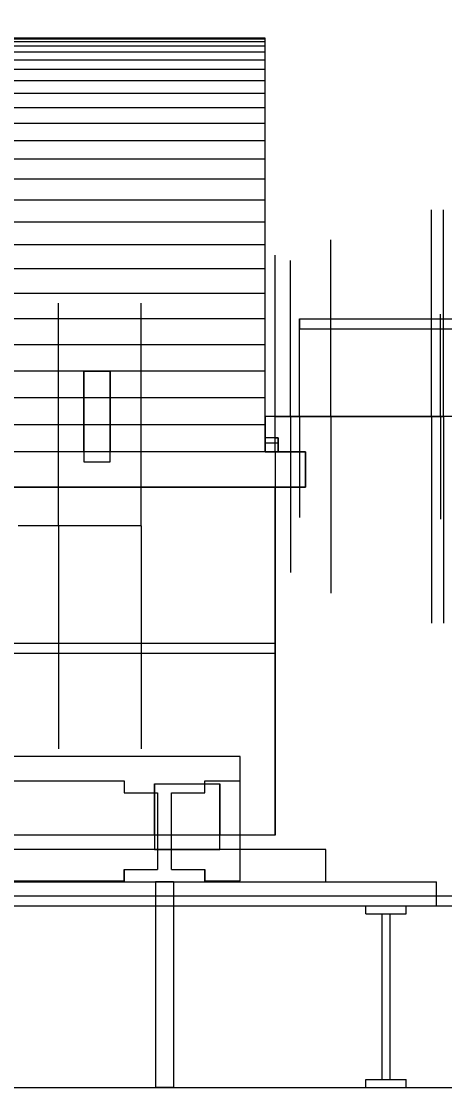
# Model space of a CAD drawing. Header units: millimetres. Extents: x -191664 to 191490, y -197311 to 10263.
# Drawn here: x 1098 to 1518, y -118145 to -117083 of the extents above; entities that cross this region are included whole.
import ezdxf

# ---------------------------------------------------------------- set-up
doc = ezdxf.new("R2010")
doc.units = ezdxf.units.MM
for name, color, linetype, lineweight in [('COTAS_O', 1, 'Continuous', 0), ('COTAS_R', 1, 'Continuous', 0), ('DET_briquetadora_frontal', 7, 'Continuous', 0), ('R15_COTAS_TRANSPORTE_P', 1, 'Continuous', 0)]:
    doc.layers.add(name, color=color, linetype=linetype, lineweight=lineweight)
doc.dimstyles.new('PLANTA_20', dxfattribs={"dimtxt": 50, "dimasz": 30, "dimexe": 30, "dimexo": 16, "dimgap": 20, "dimtad": 1, "dimtih": 1, "dimtoh": 1, "dimdec": 1, "dimzin": 0, "dimdsep": 46, "dimcen": 0.09, "dimadec": 0, "dimazin": 0, "dimtfac": 1, "dimtdec": 4, "dimtofl": 0, "dimtmove": 0, "dimatfit": 3, "dimfxl": 1, "dimtolj": 1, "dimtzin": 0, "dimarcsym": 0})

# ---------------------------------------------------------------- blocks, each defined once
blk = doc.blocks.new('*D83')
at = {"layer": 'COTAS_O', "color": 0, "lineweight": -2, "transparency": 16777216}
for p, q in [((506, -116900), (1120, -116900)), ((1090, -119170), (1090, -116930)), ((506, -119200), (1120, -119200))]:
    blk.add_line(p, q, dxfattribs=at)
at = {"layer": 'COTAS_O', "color": 0, "transparency": 16777216}
for points in [[(1085, -116930), (1095, -116930), (1090, -116900)], [(1085, -119170), (1095, -119170), (1090, -119200)]]:
    blk.add_solid(points, dxfattribs=at)
at = {"layer": 'Defpoints', "color": 0, "transparency": 16777216}
for p in [(490, -116900), (1090, -116900), (490, -119200)]:
    blk.add_point(p, dxfattribs=at)
blk = doc.blocks.new('*D84')
at = {"layer": 'COTAS_R', "color": 0, "lineweight": -2, "transparency": 16777216}
for p, q in [((506, -116532.75), (1620, -116532.75)), ((1590, -119170), (1590, -116562.75)), ((506, -119200), (1620, -119200))]:
    blk.add_line(p, q, dxfattribs=at)
at = {"layer": 'COTAS_R', "color": 0, "transparency": 16777216}
for points in [[(1585, -116562.75), (1595, -116562.75), (1590, -116532.75)], [(1585, -119170), (1595, -119170), (1590, -119200)]]:
    blk.add_solid(points, dxfattribs=at)
at = {"layer": 'Defpoints', "color": 0, "transparency": 16777216}
for p in [(490, -116532.75), (1590, -116532.75), (490, -119200)]:
    blk.add_point(p, dxfattribs=at)
blk = doc.blocks.new('*D131')
at = {"layer": 'Defpoints', "color": 0, "transparency": 16777216}
for p in [(1100, -183968.1), (1139.8, -184162.7), (1104.6, -184212), (1304.6, -184212), (1304.6, -184212)]:
    blk.add_point(p, dxfattribs=at)
at = {"layer": 'R15_COTAS_TRANSPORTE_P', "color": 0, "lineweight": -2, "transparency": 16777216}
blk.add_arc((1304.6, -184212), 172, 140.0034, 169.9966, dxfattribs=at)
at = {"layer": 'R15_COTAS_TRANSPORTE_P', "color": 0, "transparency": 16777216}
for points in [[(1169.3, -184097.9), (1176.3, -184105), (1194, -184080.2)], [(1140.2, -184182.6), (1130.2, -184181.7), (1132.6, -184212)]]:
    blk.add_solid(points, dxfattribs=at)
blk = doc.blocks.new('*D133')
at = {"layer": 'Defpoints', "color": 0, "transparency": 16777216}
for p in [(439.7, -194148), (217.9, -194406.1), (-500, -194490), (-500, -194490), (500, -194490)]:
    blk.add_point(p, dxfattribs=at)
at = {"layer": 'R15_COTAS_TRANSPORTE_P', "color": 0, "lineweight": -2, "transparency": 16777216}
blk.add_arc((-500, -194490), 722.8, 2.3783, 17.6217, dxfattribs=at)
at = {"layer": 'R15_COTAS_TRANSPORTE_P', "color": 0, "transparency": 16777216}
for points in [[(184.1, -194272.8), (193.6, -194269.6), (179.2, -194242.8)], [(227.1, -194459.9), (217.2, -194460.1), (222.8, -194490)]]:
    blk.add_solid(points, dxfattribs=at)

msp = doc.modelspace()

# ---------------------------------------------------------------- linework, layer by layer
at = {"layer": 'DET_briquetadora_frontal', "color": 117, "true_color": 0x28865c}
for p, q in [((1340, -117100), (565, -117100)), ((1340, -117100.88), (565, -117100.88)), ((1340, -117100.88), (1340, -117100)), ((1340, -117103.51), (1340, -117100.88)), ((1340, -117107.88), (565, -117107.88)), ((1340, -117103.51), (1070, -117103.51)), ((1340, -117107.88), (1340, -117103.51)), ((1340, -117113.97), (1340, -117107.88)), ((1340, -117113.97), (565, -117113.97)), ((1340, -117121.76), (565, -117121.76)), ((1340, -117121.76), (1340, -117113.97)), ((1340, -117131.21), (1340, -117121.76)), ((1340, -117131.21), (565, -117131.21)), ((1340, -117142.28), (1340, -117131.21)), ((1340, -117142.28), (565, -117142.28)), ((1340, -117154.93), (1340, -117142.28)), ((1340, -117154.93), (565, -117154.93)), ((1340, -117169.1), (1340, -117154.93)), ((1340, -117169.1), (565, -117169.1)), ((1340, -117184.73), (1340, -117169.1)), ((1340, -117184.73), (565, -117184.73)), ((1340, -117201.75), (1340, -117184.73)), ((1340, -117201.75), (565, -117201.75)), ((1340, -117220.09), (1340, -117201.75)), ((1340, -117220.09), (565, -117220.09)), ((1340, -117239.67), (1340, -117220.09)), ((1340, -117239.67), (565, -117239.67)), ((1340, -117260.41), (1340, -117239.67)), ((1340, -117260.41), (565, -117260.41)), ((1340, -117282.22), (1340, -117260.41)), ((1340, -117282.22), (565, -117282.22)), ((1340, -117305), (1340, -117282.22)), ((1340, -117301.1), (1340, -117300)), ((1340, -117304.39), (1340, -117301.1)), ((1405, -117301.1), (1405, -117300)), ((1405, -117304.39), (1405, -117301.1)), ((1340, -117305), (565, -117305)), ((1340, -117309.82), (1340, -117304.39)), ((1340, -117328.66), (1340, -117305)), ((1340, -117317.33), (1340, -117309.82)), ((1405, -117309.82), (1405, -117304.39)), ((1405, -117317.33), (1405, -117309.82)), ((1340, -117326.82), (1340, -117317.33)), ((1350, -117316.17), (1350, -117315)), ((1350, -117319.65), (1350, -117316.17)), ((1350, -117325.4), (1350, -117319.65)), ((1405, -117316.17), (1405, -117315)), ((1405, -117319.65), (1405, -117316.17)), ((1405, -117326.82), (1405, -117317.33)), ((1405, -117325.4), (1405, -117319.65)), ((1340, -117328.66), (565, -117328.66)), ((1340, -117338.18), (1340, -117326.82)), ((1340, -117353.1), (1340, -117328.66)), ((1350, -117333.33), (1350, -117325.4)), ((1350, -117343.32), (1350, -117333.33)), ((1405, -117333.33), (1405, -117325.4)), ((1405, -117338.18), (1405, -117326.82)), ((1405, -117343.32), (1405, -117333.33)), ((1340, -117351.26), (1340, -117338.18)), ((1350, -117355.24), (1350, -117343.32)), ((1405, -117351.26), (1405, -117338.18)), ((1405, -117355.24), (1405, -117343.32)), ((1340, -117353.1), (565, -117353.1)), ((1340, -117365.89), (1340, -117351.26)), ((1340, -117378.21), (1340, -117353.1)), ((1350, -117368.9), (1350, -117355.24)), ((1405, -117365.89), (1405, -117351.26)), ((1405, -117368.9), (1405, -117355.24)), ((1340, -117381.89), (1340, -117365.89)), ((1405, -117381.89), (1405, -117365.89)), ((1340, -117378.21), (565, -117378.21)), ((1340, -117403.88), (1340, -117378.21)), ((1350, -117384.11), (1350, -117368.9)), ((1405, -117384.11), (1405, -117368.9)), ((1340, -117399.07), (1340, -117381.89)), ((1350, -117400.64), (1350, -117384.11)), ((1405, -117399.07), (1405, -117381.89)), ((1405, -117400.64), (1405, -117384.11)), ((1340, -117417.2), (1340, -117399.07)), ((1405, -117417.2), (1405, -117399.07)), ((1340, -117403.88), (565, -117403.88)), ((1340, -117430.01), (1340, -117403.88)), ((1350, -117418.26), (1350, -117400.64)), ((1405, -117418.26), (1405, -117400.64)), ((1340, -117436.06), (1340, -117417.2)), ((1350, -117436.71), (1350, -117418.26)), ((1405, -117436.06), (1405, -117417.2)), ((1405, -117436.71), (1405, -117418.26)), ((1340, -117430.01), (565, -117430.01)), ((1160, -117430.01), (696, -117430.01)), ((1160, -117430.01), (1160, -117430)), ((1160, -117430), (1186, -117430)), ((1160, -117430), (1160, -117520)), ((1160, -117456.48), (1160, -117430.01)), ((1186, -117430), (1186, -117430.01)), ((1186, -117520), (1186, -117430)), ((1186, -117430.01), (1186, -117456.48)), ((1340, -117430.01), (1186, -117430.01)), ((1340, -117456.48), (1340, -117430.01)), ((1340, -117455.41), (1340, -117436.06)), ((1350, -117455.71), (1350, -117436.71)), ((1405, -117455.41), (1405, -117436.06)), ((1405, -117455.71), (1405, -117436.71)), ((1340, -117456.48), (565, -117456.48)), ((1160, -117456.48), (696, -117456.48)), ((1160, -117483.18), (1160, -117456.48)), ((1186, -117456.48), (1186, -117483.18)), ((1340, -117456.48), (1186, -117456.48)), ((1340, -117475), (1340, -117455.41)), ((1340, -117483.18), (1340, -117456.48)), ((1350, -117475), (1350, -117455.71)), ((1405, -117475), (1405, -117455.41)), ((1405, -117475), (1405, -117455.71)), ((1340, -117483.18), (565, -117483.18)), ((1160, -117483.18), (696, -117483.18)), ((1160, -117510), (1160, -117483.18)), ((1186, -117483.18), (1186, -117510)), ((1340, -117483.18), (1186, -117483.18)), ((1405, -117475), (1340, -117475)), ((1340, -117475), (1340, -117478.78)), ((1340, -117480.03), (1340, -117475)), ((1340, -117478.78), (1340, -117482.56)), ((1340, -117485.06), (1340, -117480.03)), ((1340, -117482.56), (1340, -117486.34)), ((1340, -117510), (1340, -117483.18)), ((1350, -117478.01), (1350, -117475)), ((1350, -117475), (1405, -117475)), ((1350, -117481.02), (1350, -117478.01)), ((1350, -117484.02), (1350, -117481.02)), ((1350, -117487.02), (1350, -117484.02)), ((1405, -117475), (1405, -117494.29)), ((1405, -117475), (1405, -117494.59)), ((1340, -117490.08), (1340, -117485.06)), ((1340, -117486.34), (1340, -117490.11)), ((1340, -117495.09), (1340, -117490.08)), ((1340, -117490.11), (1340, -117493.88)), ((1340, -117493.88), (1340, -117497.64)), ((1350, -117490.02), (1350, -117487.02)), ((1350, -117493.01), (1350, -117490.02)), ((1350, -117496), (1350, -117493.01)), ((1405, -117494.29), (1405, -117513.29)), ((1405, -117494.59), (1405, -117513.94)), ((1340, -117500.08), (1340, -117495.09)), ((1340, -117496), (1340, -117510)), ((1353, -117496), (1340, -117496)), ((1340, -117497.64), (1340, -117501.38)), ((1340, -117505.05), (1340, -117500.08)), ((1340, -117501.38), (1340, -117510)), ((1353, -117501.38), (1340, -117501.38)), ((1340, -117510), (1340, -117505.05)), ((1350, -117496), (1353, -117496)), ((1350, -117510), (1350, -117496)), ((1353, -117496), (1353, -117498.01)), ((1353, -117510), (1353, -117496)), ((1353, -117498.01), (1353, -117500.02)), ((1353, -117500.02), (1353, -117502.03)), ((1353, -117502.62), (1353, -117501.38)), ((1353, -117510), (1353, -117501.38)), ((1353, -117502.03), (1353, -117504.03)), ((1353, -117503.85), (1353, -117502.62)), ((1353, -117505.08), (1353, -117503.85)), ((1353, -117504.03), (1353, -117506.02)), ((1353, -117506.32), (1353, -117505.08)), ((1380, -117510), (520, -117510)), ((1340, -117510), (565, -117510)), ((1160, -117510), (696, -117510)), ((1160, -117510), (1160, -117520)), ((1380, -117510), (1186, -117510)), ((1340, -117510), (1186, -117510)), ((1186, -117520), (1186, -117510)), ((1340, -117510), (1353, -117510)), ((1380, -117510), (1340, -117510)), ((1353, -117510), (1350, -117510)), ((1350, -117510), (1350, -117528.85)), ((1353, -117506.02), (1353, -117508.01)), ((1353, -117507.55), (1353, -117506.32)), ((1353, -117508.77), (1353, -117507.55)), ((1353, -117508.01), (1353, -117510)), ((1353, -117510), (1353, -117508.77)), ((1353, -117510), (1380, -117510)), ((1380, -117510), (1380, -117515.13)), ((1380, -117545), (1380, -117510)), ((1380, -117515.13), (1380, -117520.23)), ((1405, -117513.29), (1405, -117531.74)), ((1405, -117513.94), (1405, -117532.8)), ((1160, -117520), (1186, -117520)), ((1380, -117520.23), (1380, -117525.28)), ((1380, -117525.28), (1380, -117530.29)), ((1350, -117528.85), (1350, -117546.9)), ((1380, -117530.29), (1380, -117535.25)), ((1380, -117535.25), (1380, -117540.15)), ((1405, -117531.74), (1405, -117549.36)), ((1405, -117532.8), (1405, -117550.93)), ((520, -117545), (1380, -117545)), ((1350, -117545), (545, -117545)), ((1380, -117545), (1350, -117545)), ((1350, -117545), (1350, -117562.25)), ((1350, -117700), (1350, -117545)), ((1350, -117545), (1350, -117710)), ((1350, -117546.9), (1350, -117563.86)), ((1380, -117540.15), (1380, -117545)), ((1405, -117549.36), (1405, -117565.89)), ((1405, -117550.93), (1405, -117568.11)), ((1350, -117562.25), (1350, -117578.43)), ((1350, -117563.86), (1350, -117579.48)), ((1405, -117565.89), (1405, -117581.1)), ((1405, -117568.11), (1405, -117584.11)), ((1350, -117578.43), (1350, -117593.35)), ((1350, -117579.48), (1350, -117593.53)), ((1405, -117581.1), (1405, -117594.76)), ((1405, -117584.11), (1405, -117598.74)), ((1350, -117593.35), (1350, -117606.84)), ((1350, -117593.53), (1350, -117605.8)), ((1405, -117594.76), (1405, -117606.68)), ((1405, -117598.74), (1405, -117611.82)), ((1350, -117605.8), (1350, -117616.1)), ((1350, -117606.84), (1350, -117618.71)), ((1405, -117606.68), (1405, -117616.67)), ((1405, -117611.82), (1405, -117623.18)), ((1350, -117616.1), (1350, -117624.27)), ((1350, -117618.71), (1350, -117628.84)), ((1405, -117616.67), (1405, -117624.6)), ((1350, -117624.27), (1350, -117630.2)), ((1350, -117628.84), (1350, -117637.1)), ((1350, -117630.2), (1350, -117633.8)), ((1405, -117623.18), (1405, -117632.67)), ((1405, -117624.6), (1405, -117630.35)), ((1405, -117630.35), (1405, -117633.83)), ((1405, -117632.67), (1405, -117640.18)), ((1350, -117633.8), (1350, -117635)), ((1350, -117637.1), (1350, -117643.38)), ((1350, -117643.38), (1350, -117647.61)), ((1405, -117633.83), (1405, -117635)), ((1405, -117640.18), (1405, -117645.61)), ((1350, -117647.61), (1350, -117649.73)), ((1405, -117645.61), (1405, -117648.9)), ((1405, -117648.9), (1405, -117650)), ((1350, -117700), (545, -117700)), ((1350, -117890), (1350, -117700)), ((1350, -117710), (545, -117710)), ((1350, -117710), (1350, -117890)), ((1230, -117839), (1295, -117839)), ((1230, -117890), (1230, -117839)), ((1230, -117839), (1230, -117904)), ((1295, -117839), (1295, -117890)), ((1295, -117904), (1295, -117839)), ((1350, -117890), (545, -117890)), ((1230, -117890), (650, -117890)), ((1295, -117890), (1230, -117890)), ((1230, -117890), (1230, -117904)), ((1350, -117890), (1295, -117890)), ((1295, -117904), (1295, -117890)), ((1400, -117904), (490, -117904)), ((1230, -117904), (1295, -117904)), ((1400, -117936), (1400, -117904)), ((490, -117936), (1400, -117936))]:
    msp.add_line(p, q, dxfattribs=at)
at = {"layer": 'DET_briquetadora_frontal', "color": 9, "true_color": 0xb9c3c2}
for p, q in [((1505, -117272.09), (1505, -117270.23)), ((1505, -117275.78), (1505, -117272.09)), ((1517, -117272.09), (1517, -117270.23)), ((1517, -117275.78), (1517, -117272.09)), ((1505, -117281.27), (1505, -117275.78)), ((1505, -117288.53), (1505, -117281.27)), ((1517, -117281.27), (1517, -117275.78)), ((1517, -117288.53), (1517, -117281.27)), ((1505, -117297.46), (1505, -117288.53)), ((1517, -117297.46), (1517, -117288.53)), ((1505, -117308.01), (1505, -117297.46)), ((1517, -117308.01), (1517, -117297.46)), ((1505, -117320.07), (1505, -117308.01)), ((1517, -117320.07), (1517, -117308.01)), ((1365, -117322.75), (1365, -117320.31)), ((1365, -117327.59), (1365, -117322.75)), ((1505, -117333.53), (1505, -117320.07)), ((1505, -117322.75), (1505, -117320.31)), ((1505, -117327.59), (1505, -117322.75)), ((1517, -117318.82), (1517, -117316.31)), ((1517, -117323.78), (1517, -117318.82)), ((1517, -117333.53), (1517, -117320.07)), ((1517, -117331.13), (1517, -117323.78)), ((1365, -117334.75), (1365, -117327.59)), ((1365, -117344.13), (1365, -117334.75)), ((1505, -117334.75), (1505, -117327.59)), ((1505, -117348.28), (1505, -117333.53)), ((1505, -117344.13), (1505, -117334.75)), ((1517, -117340.75), (1517, -117331.13)), ((1517, -117348.28), (1517, -117333.53)), ((1365, -117355.57), (1365, -117344.13)), ((1505, -117355.57), (1505, -117344.13)), ((1517, -117352.49), (1517, -117340.75)), ((1365, -117368.9), (1365, -117355.57)), ((1505, -117364.17), (1505, -117348.28)), ((1505, -117368.9), (1505, -117355.57)), ((1517, -117364.17), (1517, -117348.28)), ((1517, -117366.16), (1517, -117352.49)), ((1505, -117381.06), (1505, -117364.17)), ((1517, -117381.06), (1517, -117364.17)), ((1517, -117381.54), (1517, -117366.16)), ((1365, -117383.89), (1365, -117368.9)), ((1365, -117375.94), (1365, -117374)), ((1365, -117381.69), (1365, -117375.94)), ((1374, -117384.38), (1374, -117378.05)), ((1374, -117378.05), (1554, -117378.05)), ((1374, -117378.05), (1374, -117388)), ((1505, -117383.89), (1505, -117368.9)), ((1514, -117376.89), (1514, -117373.44)), ((1514, -117383.69), (1514, -117376.89)), ((1517, -117376.89), (1517, -117373.44)), ((1517, -117375.94), (1517, -117374)), ((1517, -117381.69), (1517, -117375.94)), ((1517, -117383.69), (1517, -117376.89)), ((1365, -117391.02), (1365, -117381.69)), ((1365, -117400.33), (1365, -117383.89)), ((1374, -117393.94), (1374, -117384.38)), ((1374, -117388), (1554, -117388)), ((1505, -117398.81), (1505, -117381.06)), ((1505, -117400.33), (1505, -117383.89)), ((1514, -117393.6), (1514, -117383.69)), ((1517, -117398.81), (1517, -117381.06)), ((1517, -117398.4), (1517, -117381.54)), ((1517, -117391.02), (1517, -117381.69)), ((1517, -117393.6), (1517, -117383.69)), ((1365, -117403.58), (1365, -117391.02)), ((1374, -117406.39), (1374, -117393.94)), ((1505, -117417.24), (1505, -117398.81)), ((1514, -117406.28), (1514, -117393.6)), ((1517, -117403.58), (1517, -117391.02)), ((1517, -117406.28), (1517, -117393.6)), ((1517, -117416.47), (1517, -117398.4)), ((1517, -117417.24), (1517, -117398.81)), ((1365, -117417.94), (1365, -117400.33)), ((1365, -117418.89), (1365, -117403.58)), ((1374, -117421.28), (1374, -117406.39)), ((1505, -117417.94), (1505, -117400.33)), ((1514, -117421.3), (1514, -117406.28)), ((1517, -117418.89), (1517, -117403.58)), ((1517, -117421.3), (1517, -117406.28)), ((1365, -117436.45), (1365, -117417.94)), ((1365, -117436.35), (1365, -117418.89)), ((1505, -117436.2), (1505, -117417.24)), ((1505, -117436.45), (1505, -117417.94)), ((1517, -117435.46), (1517, -117416.47)), ((1517, -117436.2), (1517, -117417.24)), ((1517, -117436.35), (1517, -117418.89)), ((1374, -117438.09), (1374, -117421.28)), ((1514, -117438.15), (1514, -117421.3)), ((1517, -117438.15), (1517, -117421.3)), ((1365, -117455.3), (1365, -117436.35)), ((1365, -117455.57), (1365, -117436.45)), ((1374, -117456.21), (1374, -117438.09)), ((1505, -117455.51), (1505, -117436.2)), ((1505, -117455.57), (1505, -117436.45)), ((1514, -117456.26), (1514, -117438.15)), ((1517, -117455.07), (1517, -117435.46)), ((1517, -117455.51), (1517, -117436.2)), ((1517, -117455.3), (1517, -117436.35)), ((1517, -117456.26), (1517, -117438.15)), ((1365, -117475), (1365, -117455.3)), ((1365, -117475), (1365, -117455.57)), ((1374, -117475), (1374, -117456.21)), ((1505, -117475), (1505, -117455.51)), ((1505, -117475), (1505, -117455.57)), ((1514, -117475), (1514, -117456.26)), ((1517, -117475), (1517, -117455.07)), ((1517, -117475), (1517, -117455.3)), ((1517, -117475), (1517, -117455.51)), ((1517, -117475), (1517, -117456.26)), ((1365, -117475), (1517, -117475)), ((1365, -117475), (1365, -117494.7)), ((1505, -117475), (1365, -117475)), ((1365, -117475), (1365, -117494.43)), ((1574, -117475), (1374, -117475)), ((1374, -117475), (1374, -117494.51)), ((1517, -117475), (1505, -117475)), ((1505, -117475), (1505, -117494.49)), ((1505, -117475), (1505, -117494.43)), ((1517, -117475), (1514, -117475)), ((1514, -117475), (1514, -117493.74)), ((1517, -117475), (1517, -117494.7)), ((1517, -117475), (1517, -117494.49)), ((1528, -117475), (1517, -117475)), ((1517, -117475), (1517, -117494.93)), ((1517, -117475), (1517, -117493.74)), ((1365, -117494.43), (1365, -117513.55)), ((1365, -117494.7), (1365, -117513.65)), ((1374, -117494.51), (1374, -117513.27)), ((1505, -117494.43), (1505, -117513.55)), ((1505, -117494.49), (1505, -117513.8)), ((1514, -117493.74), (1514, -117511.85)), ((1517, -117493.74), (1517, -117511.85)), ((1517, -117494.49), (1517, -117513.8)), ((1517, -117494.7), (1517, -117513.65)), ((1517, -117494.93), (1517, -117514.54)), ((1365, -117513.55), (1365, -117532.06)), ((1365, -117513.65), (1365, -117531.11)), ((1374, -117513.27), (1374, -117530.56)), ((1505, -117513.55), (1505, -117532.06)), ((1505, -117513.8), (1505, -117532.76)), ((1514, -117511.85), (1514, -117528.7)), ((1517, -117511.85), (1517, -117528.7)), ((1517, -117513.65), (1517, -117531.11)), ((1517, -117513.8), (1517, -117532.76)), ((1517, -117514.54), (1517, -117533.53)), ((1365, -117531.11), (1365, -117546.42)), ((1365, -117532.06), (1365, -117549.67)), ((1374, -117530.56), (1374, -117545.71)), ((1505, -117532.06), (1505, -117549.67)), ((1505, -117532.76), (1505, -117551.19)), ((1514, -117528.7), (1514, -117543.72)), ((1517, -117528.7), (1517, -117543.72)), ((1517, -117531.11), (1517, -117546.42)), ((1517, -117532.76), (1517, -117551.19)), ((1517, -117533.53), (1517, -117551.6)), ((1365, -117546.42), (1365, -117558.98)), ((1374, -117545.71), (1374, -117558.15)), ((1514, -117543.72), (1514, -117556.4)), ((1517, -117543.72), (1517, -117556.4)), ((1517, -117546.42), (1517, -117558.98)), ((1365, -117549.67), (1365, -117566.11)), ((1374, -117558.15), (1374, -117567.39)), ((1505, -117549.67), (1505, -117566.11)), ((1505, -117551.19), (1505, -117568.94)), ((1514, -117556.4), (1514, -117566.31)), ((1517, -117551.19), (1517, -117568.94)), ((1517, -117551.6), (1517, -117568.46)), ((1517, -117556.4), (1517, -117566.31)), ((1365, -117558.98), (1365, -117568.31)), ((1365, -117566.11), (1365, -117581.1)), ((1365, -117568.31), (1365, -117574.06)), ((1374, -117567.39), (1374, -117573.08)), ((1505, -117566.11), (1505, -117581.1)), ((1505, -117568.94), (1505, -117585.83)), ((1514, -117566.31), (1514, -117573.11)), ((1517, -117558.98), (1517, -117568.31)), ((1517, -117566.31), (1517, -117573.11)), ((1517, -117568.31), (1517, -117574.06)), ((1517, -117568.46), (1517, -117583.84)), ((1517, -117568.94), (1517, -117585.83)), ((1365, -117574.06), (1365, -117576)), ((1374, -117573.08), (1374, -117575)), ((1514, -117573.11), (1514, -117576.56)), ((1517, -117573.11), (1517, -117576.56)), ((1517, -117574.06), (1517, -117576)), ((1365, -117581.1), (1365, -117594.43)), ((1505, -117581.1), (1505, -117594.43)), ((1505, -117585.83), (1505, -117601.72)), ((1517, -117583.84), (1517, -117597.51)), ((1517, -117585.83), (1517, -117601.72)), ((1365, -117594.43), (1365, -117605.87)), ((1505, -117594.43), (1505, -117605.87)), ((1517, -117597.51), (1517, -117609.25)), ((1365, -117605.87), (1365, -117615.25)), ((1505, -117601.72), (1505, -117616.47)), ((1505, -117605.87), (1505, -117615.25)), ((1517, -117601.72), (1517, -117616.47)), ((1517, -117609.25), (1517, -117618.87)), ((1365, -117615.25), (1365, -117622.41)), ((1365, -117622.41), (1365, -117627.25)), ((1505, -117615.25), (1505, -117622.41)), ((1505, -117616.47), (1505, -117629.93)), ((1505, -117622.41), (1505, -117627.25)), ((1517, -117616.47), (1517, -117629.93)), ((1517, -117618.87), (1517, -117626.22)), ((1365, -117627.25), (1365, -117629.69)), ((1505, -117627.25), (1505, -117629.69)), ((1505, -117629.93), (1505, -117641.99)), ((1517, -117626.22), (1517, -117631.18)), ((1517, -117629.93), (1517, -117641.99)), ((1517, -117631.18), (1517, -117633.69)), ((1505, -117641.99), (1505, -117652.54)), ((1517, -117641.99), (1517, -117652.54)), ((1505, -117652.54), (1505, -117661.47)), ((1517, -117652.54), (1517, -117661.47)), ((1505, -117661.47), (1505, -117668.73)), ((1517, -117661.47), (1517, -117668.73)), ((1505, -117668.73), (1505, -117674.22)), ((1505, -117674.22), (1505, -117677.91)), ((1517, -117668.73), (1517, -117674.22)), ((1517, -117674.22), (1517, -117677.91)), ((1505, -117677.91), (1505, -117679.77)), ((1517, -117677.91), (1517, -117679.77))]:
    msp.add_line(p, q, dxfattribs=at)
at = {"layer": 'DET_briquetadora_frontal', "color": 127, "true_color": 0x587e77}
for p, q in [((1135, -117364.4), (1135, -117362.62)), ((1135, -117367.94), (1135, -117364.4)), ((1217, -117364.4), (1217, -117362.62)), ((1217, -117367.94), (1217, -117364.4)), ((1135, -117373.22), (1135, -117367.94)), ((1135, -117370.31), (1135, -117369.4)), ((1135, -117373.04), (1135, -117370.31)), ((1135, -117377.57), (1135, -117373.04)), ((1135, -117380.18), (1135, -117373.22)), ((1135, -117383.85), (1135, -117377.57)), ((1217, -117373.22), (1217, -117367.94)), ((1217, -117380.18), (1217, -117373.22)), ((1135, -117388.79), (1135, -117380.18)), ((1135, -117391.84), (1135, -117383.85)), ((1135, -117398.96), (1135, -117388.79)), ((1217, -117388.79), (1217, -117380.18)), ((1217, -117398.96), (1217, -117388.79)), ((1135, -117401.45), (1135, -117391.84)), ((1135, -117410.62), (1135, -117398.96)), ((1217, -117410.62), (1217, -117398.96)), ((1135, -117412.62), (1135, -117401.45)), ((1135, -117423.66), (1135, -117410.62)), ((1135, -117425.25), (1135, -117412.62)), ((1217, -117423.66), (1217, -117410.62)), ((1135, -117438), (1135, -117423.66)), ((1135, -117439.23), (1135, -117425.25)), ((1217, -117438), (1217, -117423.66)), ((1135, -117453.5), (1135, -117438)), ((1135, -117454.44), (1135, -117439.23)), ((1217, -117453.5), (1217, -117438)), ((1135, -117470.05), (1135, -117453.5)), ((1135, -117470.74), (1135, -117454.44)), ((1217, -117470.05), (1217, -117453.5)), ((1135, -117487.51), (1135, -117470.05)), ((1135, -117488.01), (1135, -117470.74)), ((1217, -117487.51), (1217, -117470.05)), ((1135, -117505.75), (1135, -117487.51)), ((1135, -117506.09), (1135, -117488.01)), ((1217, -117505.75), (1217, -117487.51)), ((1135, -117524.61), (1135, -117505.75)), ((1135, -117524.84), (1135, -117506.09)), ((1217, -117524.61), (1217, -117505.75)), ((1135, -117543.94), (1135, -117524.61)), ((1135, -117544.08), (1135, -117524.84)), ((1217, -117543.94), (1217, -117524.61)), ((1135, -117563.59), (1135, -117543.94)), ((1135, -117563.65), (1135, -117544.08)), ((1217, -117563.59), (1217, -117543.94)), ((1135, -117583.4), (1135, -117563.59)), ((1135, -117583.4), (1135, -117563.65)), ((1217, -117583.4), (1217, -117563.59)), ((1135, -117583.4), (1095, -117583.4)), ((1217, -117583.4), (1135, -117583.4)), ((1135, -117583.4), (1135, -117603.15)), ((1135, -117583.4), (1135, -117603.21)), ((1217, -117583.4), (1217, -117603.21)), ((1135, -117603.15), (1135, -117622.72)), ((1135, -117603.21), (1135, -117622.86)), ((1217, -117603.21), (1217, -117622.86)), ((1135, -117622.72), (1135, -117641.96)), ((1135, -117622.86), (1135, -117642.19)), ((1217, -117622.86), (1217, -117642.19)), ((1135, -117641.96), (1135, -117660.71)), ((1135, -117642.19), (1135, -117661.05)), ((1217, -117642.19), (1217, -117661.05)), ((1135, -117660.71), (1135, -117678.79)), ((1135, -117661.05), (1135, -117679.29)), ((1217, -117661.05), (1217, -117679.29)), ((1135, -117678.79), (1135, -117696.06)), ((1135, -117679.29), (1135, -117696.75)), ((1217, -117679.29), (1217, -117696.75)), ((1135, -117696.06), (1135, -117712.36)), ((1135, -117696.75), (1135, -117713.3)), ((1217, -117696.75), (1217, -117713.3)), ((1135, -117712.36), (1135, -117727.57)), ((1135, -117713.3), (1135, -117728.8)), ((1217, -117713.3), (1217, -117728.8)), ((1135, -117727.57), (1135, -117741.55)), ((1135, -117728.8), (1135, -117743.14)), ((1217, -117728.8), (1217, -117743.14)), ((1135, -117741.55), (1135, -117754.18)), ((1135, -117743.14), (1135, -117756.18)), ((1217, -117743.14), (1217, -117756.18)), ((1135, -117754.18), (1135, -117765.35)), ((1135, -117756.18), (1135, -117767.84)), ((1217, -117756.18), (1217, -117767.84)), ((1135, -117765.35), (1135, -117774.96)), ((1135, -117767.84), (1135, -117778.01)), ((1217, -117767.84), (1217, -117778.01)), ((1135, -117774.96), (1135, -117782.95)), ((1135, -117778.01), (1135, -117786.62)), ((1217, -117778.01), (1217, -117786.62)), ((1135, -117782.95), (1135, -117789.23)), ((1135, -117786.62), (1135, -117793.58)), ((1135, -117789.23), (1135, -117793.76)), ((1217, -117786.62), (1217, -117793.58)), ((1135, -117793.58), (1135, -117798.86)), ((1135, -117793.76), (1135, -117796.49)), ((1135, -117796.49), (1135, -117797.4)), ((1135, -117798.86), (1135, -117802.4)), ((1135, -117802.4), (1135, -117804.18)), ((1217, -117793.58), (1217, -117798.86)), ((1217, -117798.86), (1217, -117802.4)), ((1217, -117802.4), (1217, -117804.18))]:
    msp.add_line(p, q, dxfattribs=at)
at = {"layer": 'DET_briquetadora_frontal', "color": 252, "true_color": 0x7f959c}
for p, q in [((1315, -117812), (525, -117812)), ((1315, -117935), (1315, -117812)), ((1315, -117836), (1315, -117812)), ((645, -117836), (1200, -117836)), ((1200, -117836), (1200, -117848)), ((1280, -117836), (1315, -117836)), ((1280, -117848), (1280, -117836)), ((1315, -117935), (1315, -117836)), ((1200, -117848), (1233, -117848)), ((1233, -117848), (1233, -117924)), ((1247, -117848), (1280, -117848)), ((1247, -117924), (1247, -117848)), ((1200, -117935), (1200, -117924)), ((1200, -117924), (1200, -117936)), ((1200, -117924), (1233, -117924)), ((1247, -117924), (1280, -117924)), ((1280, -117936), (1280, -117924)), ((1280, -117924), (1280, -117935)), ((645, -117935), (1200, -117935)), ((1200, -117935), (1200, -117936)), ((1200, -117936), (1280, -117936)), ((1249, -117936), (1231, -117936)), ((1231, -117936), (1231, -118140)), ((1249, -117936), (1249, -118140)), ((1280, -117936), (1280, -117935)), ((1280, -117935), (1315, -117935)), ((1249, -118140), (1231, -118140))]:
    msp.add_line(p, q, dxfattribs=at)
at = {"layer": 'DET_briquetadora_frontal', "color": 251, "true_color": 0x53616b}
for p, q in [((490, -117936), (1510, -117936)), ((1510, -117960), (1510, -117936)), ((640, -117950), (2310, -117950)), ((490, -117960), (1510, -117960)), ((640, -117960), (2310, -117960)), ((1440, -117960), (1480, -117960)), ((1440, -117968), (1440, -117960)), ((1480, -117968), (1480, -117960)), ((1440, -117968), (1480, -117968)), ((1456, -117968), (1464, -117968)), ((1456, -118132), (1456, -117968)), ((1464, -118132), (1464, -117968)), ((1440, -118132), (1480, -118132)), ((1440, -118140), (1440, -118132)), ((1456, -118132), (1464, -118132)), ((1480, -118140), (1480, -118132)), ((640, -118140), (2310, -118140)), ((1440, -118140), (1480, -118140))]:
    msp.add_line(p, q, dxfattribs=at)

# ---------------------------------------------------------------- dimensions: what is measured, and where the dimension line sits
at = {"layer": 'COTAS_O'}
dim = msp.add_aligned_dim(p1=(490, -119200), p2=(490, -116900), distance=-600, text='<> O', dimstyle='PLANTA_20', dxfattribs=at)
dim.commit()
dim.dimension.update_dxf_attribs({"geometry": '*D83', "text_midpoint": (1090, -118050)})
at = {"layer": 'COTAS_R'}
dim = msp.add_aligned_dim(p1=(490, -119200), p2=(490, -116532.75), distance=-1100, text='<> R', dimstyle='PLANTA_20', dxfattribs=at)
dim.commit()
dim.dimension.update_dxf_attribs({"geometry": '*D84', "text_midpoint": (1590, -117866.375)})
at = {"layer": 'R15_COTAS_TRANSPORTE_P'}
for base, line1, line2, picture, middle in [((217.89, -194406.09), ((-500, -194490), (500, -194490)), ((-500, -194490), (439.69, -194147.98)), '*D133', (191490.46, -33543.69)), ((1139.8, -184162.66), ((1304.62, -184212), (1104.62, -184212)), ((1304.62, -184212), (1100, -183968.15)), '*D131', (-166426.35, -78863.51))]:
    dim = msp.add_angular_dim_2l(base=base, line1=line1, line2=line2, dimstyle='PLANTA_20', dxfattribs=at)
    dim.commit()
    dim.dimension.update_dxf_attribs({"geometry": picture, "text_midpoint": middle})

doc.saveas('drawing.dxf')
